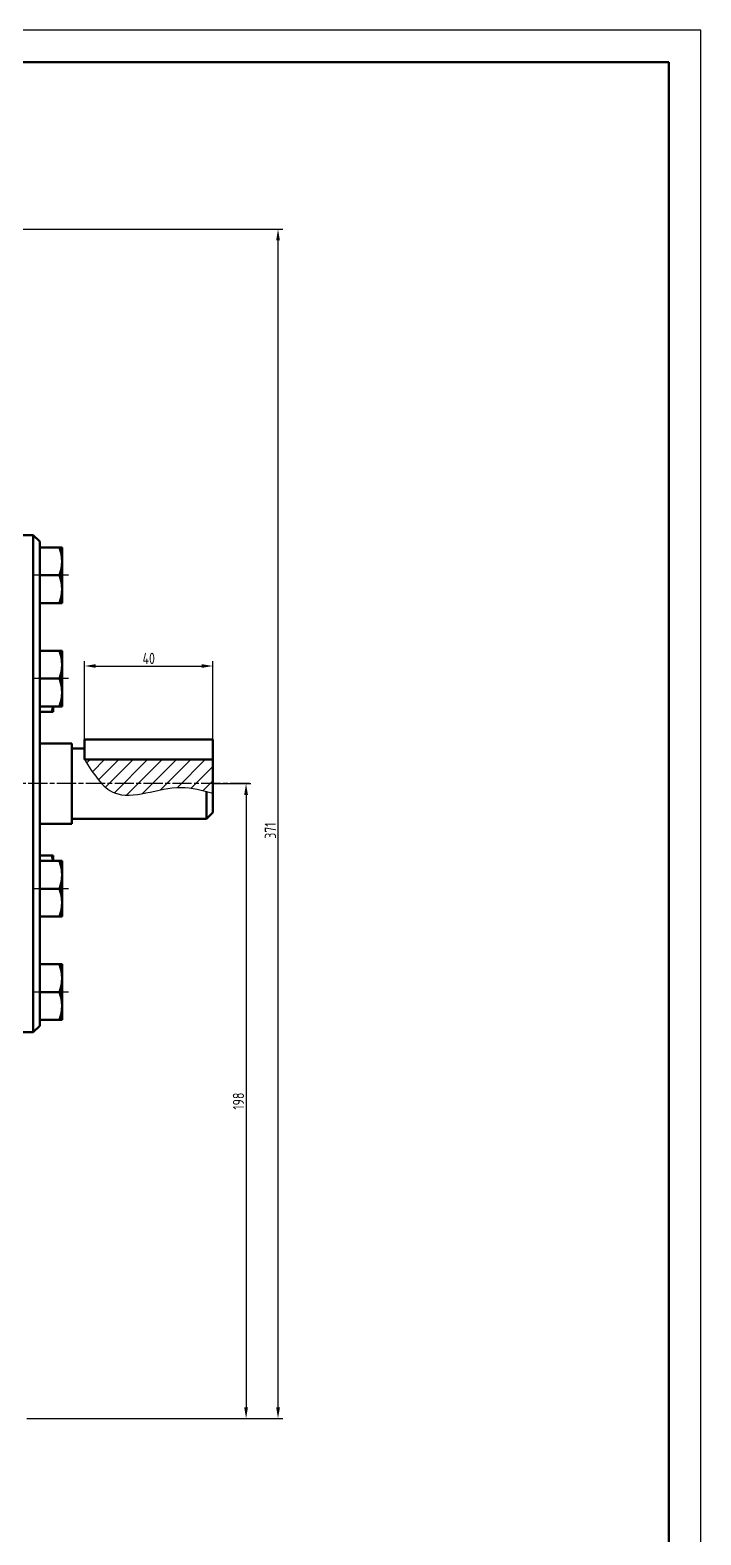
# Model space of a CAD drawing. Header units: millimetres. Extents: x -11122 to -2883, y -3177 to -1688.
# Drawn here: x -5974.8 to -5765.6, y -2804.9 to -2335.6 of the extents above; entities that cross this region are included whole.
import ezdxf

# ---------------------------------------------------------------- set-up
doc = ezdxf.new("R2010")
doc.units = ezdxf.units.MM
doc.header["$LTSCALE"] = 0.5
doc.linetypes.add('AM_ISO08W050', pattern=[18, 12, -1.5, 3, -1.5])
doc.linetypes.add('AM_ISO08W050x2', pattern=[9, 6, -0.75, 1.5, -0.75])
for name, color, linetype, lineweight in [('AM_0', 7, 'Continuous', 50), ('AM_4', 3, 'Continuous', 25), ('AM_5', 3, 'Continuous', 25), ('AM_7', 4, 'AM_ISO08W050', 25)]:
    doc.layers.add(name, color=color, linetype=linetype, lineweight=lineweight)
doc.styles.add('TCVN', font='tcvn+7284-2003i.ttf', dxfattribs={"width": 0.8, "height": 3.5})
doc.dimstyles.new('MyTemplate$0', dxfattribs={"dimtxt": 3.5, "dimasz": 3.5, "dimexe": 1.5, "dimexo": 0, "dimtad": 1, "dimtoh": 1, "dimdec": 0, "dimzin": 0, "dimtxsty": 'TCVN', "dimcen": 0, "dimclrd": 3, "dimclre": 3, "dimclrt": 1, "dimadec": 0, "dimazin": 0, "dimtfac": 1, "dimtdec": 0, "dimtofl": 0, "dimtmove": 0, "dimatfit": 3, "dimfxl": 1, "dimtfill": 1, "dimtolj": 1, "dimtzin": 0, "dimarcsym": 0})

# ---------------------------------------------------------------- blocks, each defined once
blk = doc.blocks.new('*D147')
at = {"color": 3, "lineweight": -2, "transparency": 16777216}
for p, q in [((-6034.74, -2397.69), (-5895.97, -2397.69)), ((-5897.47, -2765.1), (-5897.47, -2401.19)), ((-5974.04, -2768.6), (-5895.97, -2768.6))]:
    blk.add_line(p, q, dxfattribs=at)
at = {"color": 3, "transparency": 16777216}
for points in [[(-5898.05, -2401.19), (-5896.88, -2401.19), (-5897.47, -2397.69)], [(-5898.05, -2765.1), (-5896.88, -2765.1), (-5897.47, -2768.6)]]:
    blk.add_solid(points, dxfattribs=at)
at = {"color": 1, "transparency": 16777216, "insert": (-5899.86, -2585.23), "char_height": 3.5, "attachment_point": 5, "rotation": 90, "style": 'TCVN', "bg_fill": 3, "box_fill_scale": 1.1, "bg_fill_color": 256, "bg_fill_true_color": 13158600, "bg_fill_transparency": 0}
blk.add_mtext('\\A1;371', dxfattribs=at)
blk = doc.blocks.new('*D162')
at = {"color": 3, "lineweight": -2, "transparency": 16777216}
for p, q in [((-5917.79, -2570.6), (-5905.94, -2570.6)), ((-5907.44, -2574.1), (-5907.44, -2765.1)), ((-5975.79, -2768.6), (-5905.94, -2768.6))]:
    blk.add_line(p, q, dxfattribs=at)
at = {"color": 3, "transparency": 16777216}
for points in [[(-5908.02, -2574.1), (-5906.85, -2574.1), (-5907.44, -2570.6)], [(-5908.02, -2765.1), (-5906.85, -2765.1), (-5907.44, -2768.6)]]:
    blk.add_solid(points, dxfattribs=at)
at = {"color": 1, "transparency": 16777216, "insert": (-5909.81, -2669.6), "char_height": 3.5, "attachment_point": 5, "rotation": 90, "style": 'TCVN', "bg_fill": 3, "box_fill_scale": 1.1, "bg_fill_color": 256, "bg_fill_true_color": 13158600, "bg_fill_transparency": 0}
blk.add_mtext('\\A1;198', dxfattribs=at)
blk = doc.blocks.new('*D158')
at = {"layer": 'AM_5', "color": 3, "lineweight": -2, "transparency": 16777216}
for p, q in [((-5957.79, -2563.1), (-5957.79, -2532.41)), ((-5954.29, -2533.91), (-5921.29, -2533.91)), ((-5917.79, -2563.1), (-5917.79, -2532.41))]:
    blk.add_line(p, q, dxfattribs=at)
at = {"layer": 'AM_5', "color": 3, "transparency": 16777216}
for points in [[(-5954.29, -2533.33), (-5954.29, -2534.49), (-5957.79, -2533.91)], [(-5921.29, -2533.33), (-5921.29, -2534.49), (-5917.79, -2533.91)]]:
    blk.add_solid(points, dxfattribs=at)
at = {"layer": 'AM_5', "color": 1, "transparency": 16777216, "insert": (-5937.79, -2531.53), "char_height": 3.5, "attachment_point": 5, "style": 'TCVN', "bg_fill": 3, "box_fill_scale": 1.1, "bg_fill_color": 256, "bg_fill_true_color": 13158600, "bg_fill_transparency": 0}
blk.add_mtext('\\A1;40', dxfattribs=at)

msp = doc.modelspace()

# ---------------------------------------------------------------- hatches: boundary and pattern name
at = {"layer": 'AM_4'}
h = msp.add_hatch(dxfattribs=at)
h.set_pattern_fill('ANSI31', color=256)
h.set_pattern_definition([(45, (1389, 0), (-2.245064, 2.245064), [])])
edge = h.paths.add_edge_path()
edge.add_line((-5917.79, -2563.1), (-5957.79, -2563.1))
edge.add_spline(control_points=[(-5957.79, -2563.1), (-5956.08, -2565.82), (-5954.38, -2568.55), (-5952.43, -2570.6)], knot_values=[0, 0, 0, 0, 8.623943, 8.623943, 8.623943, 8.623943], degree=3, periodic=0)
edge.add_line((-5952.43, -2570.6), (-5917.79, -2570.6))
edge.add_line((-5917.79, -2570.6), (-5917.79, -2563.1))
edge = h.paths.add_edge_path()
edge.add_line((-5917.79, -2570.6), (-5952.43, -2570.6))
edge.add_spline(control_points=[(-5952.43, -2570.6), (-5951.23, -2571.85), (-5944.86, -2576.81), (-5930.97, -2569.82), (-5921.03, -2572.67), (-5917.79, -2573.6)], knot_values=[8.623943, 8.623943, 8.623943, 8.623943, 13.895324, 34.750713, 44.859364, 44.859364, 44.859364, 44.859364], degree=3, periodic=0)
edge.add_line((-5917.79, -2573.6), (-5917.79, -2570.6))

# ---------------------------------------------------------------- linework, layer by layer
at = {"layer": 'AM_0'}
for p, q in [((-5775.6, -2345.59), (-6934.6, -2345.59)), ((-5775.6, -3166.59), (-5775.6, -2345.59)), ((-5973.79, -2493.1), (-5992.79, -2493.1)), ((-5973.79, -2493.1), (-5971.79, -2495.1)), ((-5971.79, -2548.22), (-5971.79, -2537.83)), ((-5971.84, -2550.6), (-5971.79, -2550.6)), ((-5939.79, -2556.8), (-5917.79, -2556.8)), ((-5917.79, -2556.8), (-5917.79, -2563.1)), ((-5961.79, -2583.1), (-5961.79, -2558.1)), ((-5961.79, -2559.45), (-5961.79, -2558.1)), ((-5961.79, -2559.6), (-5957.79, -2559.6)), ((-5917.79, -2579.6), (-5917.79, -2561.6)), ((-5939.79, -2563.1), (-5917.79, -2563.1)), ((-5919.79, -2581.6), (-5919.79, -2573.16)), ((-5919.79, -2581.6), (-5917.79, -2579.6)), ((-5961.79, -2581.45), (-5961.79, -2583.1)), ((-5961.79, -2581.6), (-5919.79, -2581.6))]:
    msp.add_line(p, q, dxfattribs=at)
at = {"layer": 'AM_0', "lineweight": 50}
for p, q in [((-5973.79, -2648.1), (-5973.79, -2493.1)), ((-5971.79, -2646.1), (-5971.79, -2495.1)), ((-5971.79, -2496.94), (-5964.79, -2496.94)), ((-5964.79, -2496.94), (-5964.79, -2505.6)), ((-5965.65, -2505.6), (-5971.79, -2505.6)), ((-5964.79, -2505.6), (-5964.79, -2514.26)), ((-5964.79, -2514.26), (-5971.79, -2514.26)), ((-5971.79, -2529.17), (-5964.79, -2529.17)), ((-5964.79, -2529.17), (-5964.79, -2537.83)), ((-5967.59, -2537.82), (-5971.79, -2537.82)), ((-5965.65, -2537.83), (-5971.79, -2537.83)), ((-5967.59, -2537.83), (-5967.59, -2537.82)), ((-5964.79, -2537.83), (-5964.79, -2546.49)), ((-5964.79, -2546.49), (-5971.79, -2546.49)), ((-5971.79, -2548.22), (-5967.59, -2548.22)), ((-5967.59, -2548.07), (-5967.59, -2546.49)), ((-5967.59, -2548.22), (-5967.59, -2546.49)), ((-5967.59, -2546.49), (-5967.59, -2548.22)), ((-5967.59, -2548.07), (-5967.59, -2546.76)), ((-5971.79, -2603.37), (-5971.79, -2592.98)), ((-5967.59, -2592.98), (-5971.79, -2592.98)), ((-5964.79, -2594.71), (-5971.79, -2594.71)), ((-5967.59, -2594.71), (-5967.59, -2592.98)), ((-5967.59, -2593.12), (-5967.59, -2594.44)), ((-5967.59, -2593.12), (-5967.59, -2594.71)), ((-5964.79, -2603.37), (-5964.79, -2594.71)), ((-5965.65, -2603.37), (-5971.79, -2603.37)), ((-5964.79, -2612.03), (-5964.79, -2603.37)), ((-5971.79, -2612.03), (-5964.79, -2612.03)), ((-5964.79, -2626.94), (-5971.79, -2626.94)), ((-5964.79, -2635.6), (-5964.79, -2626.94)), ((-5965.65, -2635.6), (-5971.79, -2635.6)), ((-5964.79, -2644.26), (-5964.79, -2635.6)), ((-5973.79, -2648.1), (-5971.79, -2646.1)), ((-5971.79, -2644.26), (-5964.79, -2644.26)), ((-5973.79, -2648.1), (-5992.79, -2648.1))]:
    msp.add_line(p, q, dxfattribs=at)
at = {"layer": 'AM_0', "lineweight": 25}
msp.add_line((-5971.79, -2537.82), (-5971.79, -2548.22), dxfattribs=at)
at = {"layer": 'AM_0', "lineweight": 50}
for centre, radius, start, end in [((-5976.15, -2501.27), 11.36, 337.5879, 22.4121), ((-5976.15, -2509.93), 11.36, 337.5879, 22.4121), ((-5976.15, -2533.5), 11.36, 337.5879, 22.4121), ((-5974.61, -2540.42), 7.02, 21.7171, 21.7285), ((-5976.15, -2542.16), 11.36, 337.5879, 22.4121), ((-5974.61, -2545.62), 7.02, 338.2715, 352.9008), ((-5974.4, -2545.62), 6.81, 338.8926, 352.6803), ((-5974.61, -2595.58), 7.02, 7.0992, 21.7285), ((-5974.4, -2595.58), 6.81, 7.3197, 21.1074), ((-5976.15, -2599.04), 11.36, 337.5879, 22.4121), ((-5976.15, -2607.7), 11.36, 337.5879, 22.4121), ((-5976.15, -2631.27), 11.36, 337.5879, 22.4121), ((-5976.15, -2639.93), 11.36, 337.5879, 22.4121)]:
    msp.add_arc(centre, radius, start, end, dxfattribs=at)
at = {"layer": 'AM_4'}
for p, q in [((-5765.6, -2335.59), (-6954.6, -2335.59)), ((-5765.6, -3176.59), (-5765.6, -2335.59))]:
    msp.add_line(p, q, dxfattribs=at)
msp.add_spline([(-5957.79, -2563.1), (-5948.51, -2573.44), (-5927.73, -2571.75), (-5917.79, -2573.6)], degree=3, dxfattribs=at)

# ---------------------------------------------------------------- next in the draw order: dimensions: what is measured, and where the dimension line sits
dim = msp.add_linear_dim(base=(-5897.47, -2397.69), p1=(-5974.04, -2768.6), p2=(-6034.74, -2397.69), angle=90, dimstyle='MyTemplate$0')
dim.commit()
dim.dimension.update_dxf_attribs({"geometry": '*D147', "text_midpoint": (-5897.47, -2585.23), "dimtype": 160})

# ---------------------------------------------------------------- next in the draw order: linework, layer by layer
at = {"layer": 'AM_0'}
msp.add_line((-5971.79, -2558.1), (-5961.79, -2558.1), dxfattribs=at)
at = {"layer": 'AM_7', "linetype": 'AM_ISO08W050x2'}
for p, q in [((-5962.79, -2505.6), (-5973.79, -2505.6)), ((-5962.79, -2537.83), (-5973.79, -2537.82)), ((-5962.79, -2603.37), (-5973.79, -2603.37)), ((-5962.79, -2635.6), (-5973.79, -2635.6))]:
    msp.add_line(p, q, dxfattribs=at)

# ---------------------------------------------------------------- next in the draw order: dimensions: what is measured, and where the dimension line sits
at = {"layer": 'AM_5'}
dim = msp.add_linear_dim(base=(-5917.79, -2533.91), p1=(-5957.79, -2563.1), p2=(-5917.79, -2563.1), dimstyle='MyTemplate$0', override={"dimpost": ''}, dxfattribs=at)
dim.commit()
dim.dimension.update_dxf_attribs({"geometry": '*D158', "text_midpoint": (-5937.79, -2531.53)})

# ---------------------------------------------------------------- next in the draw order: linework, layer by layer
at = {"layer": 'AM_0'}
for p, q in [((-5957.79, -2563.1), (-5957.79, -2556.8)), ((-5957.79, -2556.8), (-5939.79, -2556.8)), ((-5917.79, -2563.1), (-5957.79, -2563.1))]:
    msp.add_line(p, q, dxfattribs=at)

# ---------------------------------------------------------------- next in the draw order: dimensions: what is measured, and where the dimension line sits
dim = msp.add_linear_dim(base=(-5907.44, -2768.6), p1=(-5917.79, -2570.6), p2=(-5975.79, -2768.6), angle=90, dimstyle='MyTemplate$0')
dim.commit()
dim.dimension.update_dxf_attribs({"geometry": '*D162', "text_midpoint": (-5907.44, -2669.6), "dimtype": 160})

# ---------------------------------------------------------------- next in the draw order: linework, layer by layer
msp.add_line((-5971.79, -2583.1), (-5961.79, -2583.1), dxfattribs=at)
at = {"layer": 'AM_7'}
msp.add_line((-5906.41, -2570.6), (-6269.38, -2570.6), dxfattribs=at)

doc.saveas('drawing.dxf')
